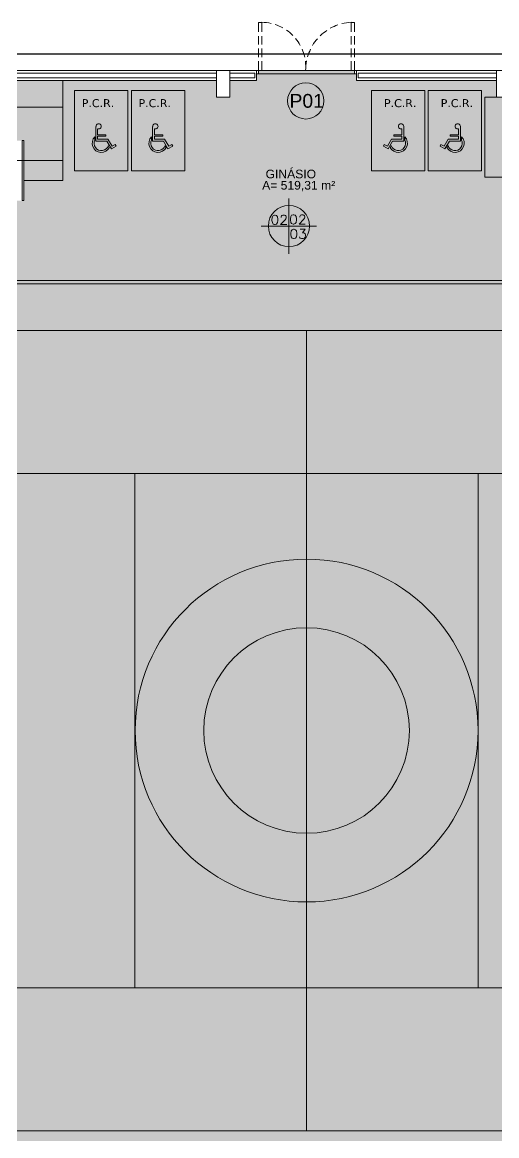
# Model space of a CAD drawing. Extents: x 3377 to 3790, y 1673 to 1846.
# Drawn here: x 3567.37 to 3573.97, y 1740.5 to 1755.99 of the extents above; entities that cross this region are included whole.
import ezdxf

# ---------------------------------------------------------------- set-up
doc = ezdxf.new("R2010")
doc.units = 0
doc.header["$LTSCALE"] = 2
for name, color, linetype, true_color in [('PDF6_04-DETALHE', 7, 'Continuous', 0xd933c0), ('PDF9_04-DETALHE', 7, 'Continuous', 0xd933c0), ('PDF9_I-MARCACAO', 7, 'Continuous', 0x464646), ('PDF9_Piso', 7, 'Continuous', 0xc6e3ff)]:
    doc.layers.add(name, color=color, linetype=linetype, true_color=true_color)
for name, color, linetype in [('PDF9_0', 7, 'Continuous'), ('PDF9_03-ESQUADRIA', 7, 'Continuous'), ('PDF9_13-CORTE', 7, 'Continuous'), ('PDF9_A-PROJEÇÃO', 7, 'Continuous'), ('PDF9_I- QUADRA', 7, 'Continuous'), ('PDF9_I-DETALHES', 7, 'Continuous'), ('PDF9_Text', 7, 'Continuous')]:
    doc.layers.add(name, color=color, linetype=linetype)
doc.styles.add('PDF Arial', font='arial.ttf')
doc.styles.add('PDF Swis721 Lt BT', font='swissl.ttf')
doc.styles.add('PDF Verdana', font='verdana.ttf')

msp = doc.modelspace()

# ---------------------------------------------------------------- linework, layer by layer
msp.add_line((3559.171, 1755.553), (3584.921, 1755.553))
at = {"layer": 'PDF6_04-DETALHE', "color": 1, "lineweight": 0}
for points in [[(3567.939, 1755.181), (3567.939, 1754.068), (3559.542, 1754.068)], [(3559.542, 1754.81), (3567.939, 1754.81)], [(3567.397, 1754.068), (3567.939, 1754.068), (3567.939, 1753.788), (3567.397, 1753.788)]]:
    msp.add_lwpolyline(points, dxfattribs=at)
msp.add_lwpolyline([(3567.37, 1753.511), (3567.397, 1753.511), (3567.397, 1754.345), (3567.37, 1754.345)], close=True, dxfattribs=at)
at = {"layer": 'PDF9_0', "color": 7, "true_color": 0xffffd1, "transparency": 33554559}
for points in [[(3572.023, 1755.273), (3570.632, 1755.273), (3572.023, 1755.181)], [(3570.632, 1755.273), (3572.023, 1755.181), (3570.632, 1755.181)], [(3571.996, 1755.32), (3570.658, 1755.32), (3571.996, 1755.273)], [(3570.658, 1755.32), (3571.996, 1755.273), (3570.658, 1755.273)], [(3570.075, 1755.181), (3567.939, 1755.181), (3570.075, 1754.949)], [(3567.939, 1755.181), (3570.075, 1754.949), (3567.939, 1754.949)], [(3573.973, 1755.181), (3570.261, 1755.181), (3573.973, 1754.949)], [(3570.261, 1755.181), (3573.973, 1754.949), (3570.261, 1754.949)], [(3574.621, 1754.949), (3567.939, 1754.949), (3574.621, 1754.068)], [(3567.939, 1754.949), (3574.621, 1754.068), (3567.939, 1754.068)], [(3574.621, 1754.068), (3567.939, 1754.068), (3574.621, 1753.788)], [(3567.939, 1754.068), (3574.621, 1753.788), (3567.939, 1753.788)], [(3575.154, 1753.788), (3567.397, 1753.788), (3575.154, 1753.511)], [(3567.397, 1753.788), (3575.154, 1753.511), (3567.397, 1753.511)], [(3584.55, 1753.481), (3559.401, 1753.481), (3584.55, 1752.424)], [(3559.401, 1753.481), (3584.55, 1752.424), (3559.401, 1752.424)], [(3584.55, 1753.511), (3559.448, 1753.511), (3584.55, 1753.481)], [(3559.448, 1753.511), (3584.55, 1753.481), (3559.448, 1753.481)], [(3584.55, 1752.424), (3559.448, 1752.424), (3584.55, 1752.397)], [(3559.448, 1752.424), (3584.55, 1752.397), (3559.448, 1752.397)], [(3584.55, 1752.397), (3559.542, 1752.397), (3584.55, 1749.336)], [(3559.542, 1752.397), (3584.55, 1749.336), (3559.542, 1749.336)], [(3584.55, 1749.336), (3559.61, 1749.336), (3584.55, 1748.965)], [(3559.61, 1749.336), (3584.55, 1748.965), (3559.61, 1748.965)], [(3584.55, 1748.965), (3559.542, 1748.965), (3584.55, 1746.829)], [(3559.542, 1748.965), (3584.55, 1746.829), (3559.542, 1746.829)], [(3584.55, 1746.829), (3559.542, 1746.829), (3584.55, 1746.802)], [(3559.542, 1746.829), (3584.55, 1746.802), (3559.542, 1746.802)], [(3584.55, 1746.802), (3559.542, 1746.802), (3584.55, 1745.465)], [(3559.542, 1746.802), (3584.55, 1745.465), (3559.542, 1745.465)], [(3584.55, 1745.465), (3559.542, 1745.465), (3584.55, 1745.438)], [(3559.542, 1745.465), (3584.55, 1745.438), (3559.542, 1745.438)], [(3584.55, 1745.438), (3559.542, 1745.438), (3584.55, 1743.302)], [(3559.542, 1745.438), (3584.55, 1743.302), (3559.542, 1743.302)], [(3584.55, 1743.302), (3559.61, 1743.302), (3584.55, 1742.931)], [(3559.61, 1743.302), (3584.55, 1742.931), (3559.61, 1742.931)], [(3584.55, 1742.931), (3559.542, 1742.931), (3584.55, 1739.87)], [(3559.542, 1742.931), (3584.55, 1739.87), (3559.542, 1739.87)]]:
    msp.add_solid(points, dxfattribs=at)
at = {"layer": 'PDF9_03-ESQUADRIA', "lineweight": 0}
for points in [[(3570.706, 1755.856), (3570.706, 1755.989), (3570.658, 1755.989), (3570.658, 1755.856)], [(3571.949, 1755.856), (3571.949, 1755.989), (3571.996, 1755.989), (3571.996, 1755.856)], [(3570.658, 1755.8), (3570.658, 1755.682)], [(3570.706, 1755.682), (3570.706, 1755.8)], [(3571.949, 1755.682), (3571.949, 1755.8)], [(3571.996, 1755.8), (3571.996, 1755.682)], [(3570.658, 1755.626), (3570.658, 1755.508)], [(3570.706, 1755.508), (3570.706, 1755.626)], [(3571.949, 1755.508), (3571.949, 1755.626)], [(3571.996, 1755.626), (3571.996, 1755.508)], [(3570.658, 1755.452), (3570.658, 1755.32), (3570.706, 1755.32), (3570.706, 1755.452)], [(3571.996, 1755.452), (3571.996, 1755.32), (3571.949, 1755.32), (3571.949, 1755.452)], [(3571.996, 1755.32), (3571.996, 1755.273), (3570.632, 1755.273)], [(3570.658, 1755.32), (3570.658, 1755.273)], [(3571.972, 1755.32), (3570.706, 1755.32)]]:
    msp.add_lwpolyline(points, dxfattribs=at)
for points in [[(3570.632, 1755.273), (3570.658, 1755.273), (3570.658, 1755.32), (3570.632, 1755.32)], [(3571.996, 1755.273), (3572.023, 1755.273), (3572.023, 1755.32), (3571.996, 1755.32)]]:
    msp.add_lwpolyline(points, close=True, dxfattribs=at)
for centre, radius, start, end in [((3570.698, 1755.371), 0.62, 77.1896, 89.104), ((3570.698, 1755.371), 0.62, 61.0835, 71.8219), ((3571.983, 1755.324), 0.668, 92.6818, 104.0108), ((3570.698, 1755.371), 0.62, 44.9791, 55.7147), ((3571.983, 1755.324), 0.667, 123.9586, 133.9352), ((3571.983, 1755.324), 0.668, 109.0024, 118.9753), ((3570.698, 1755.371), 0.62, 28.8714, 39.6117), ((3571.983, 1755.324), 0.668, 138.9238, 148.8909), ((3570.698, 1755.371), 0.62, 12.766, 23.5048), ((3571.983, 1755.324), 0.667, 153.8805, 163.8548), ((3570.698, 1755.371), 0.62, 355.4844, 7.3997), ((3571.983, 1755.324), 0.667, 168.8378, 180.17)]:
    msp.add_arc(centre, radius, start, end, dxfattribs=at)
at = {"layer": 'PDF9_04-DETALHE', "color": 7, "lineweight": 0}
for points in [[(3568.844, 1755.04), (3568.844, 1753.926), (3568.101, 1753.926), (3568.101, 1755.04)], [(3569.633, 1755.04), (3569.633, 1753.926), (3568.891, 1753.926), (3568.891, 1755.04)], [(3572.232, 1755.04), (3572.232, 1753.926), (3572.974, 1753.926), (3572.974, 1755.04)], [(3573.021, 1755.04), (3573.021, 1753.926), (3573.764, 1753.926), (3573.764, 1755.04)], [(3573.811, 1754.949), (3573.811, 1753.835), (3574.55, 1753.835), (3574.55, 1754.949)]]:
    msp.add_lwpolyline(points, close=True, dxfattribs=at)
for points in [[(3568.422, 1754.507), (3568.422, 1754.427), (3568.537, 1754.427), (3568.537, 1754.406), (3568.422, 1754.406), (3568.422, 1754.365), (3568.564, 1754.365), (3568.623, 1754.265), (3568.667, 1754.289), (3568.679, 1754.268), (3568.614, 1754.23), (3568.549, 1754.339), (3568.396, 1754.339), (3568.396, 1754.542)], [(3569.212, 1754.507), (3569.212, 1754.427), (3569.327, 1754.427), (3569.327, 1754.406), (3569.212, 1754.406), (3569.212, 1754.365), (3569.353, 1754.365), (3569.412, 1754.265), (3569.456, 1754.289), (3569.468, 1754.268), (3569.4, 1754.23), (3569.339, 1754.339), (3569.185, 1754.339), (3569.185, 1754.542)], [(3572.656, 1754.507), (3572.656, 1754.427), (3572.541, 1754.427), (3572.541, 1754.406), (3572.656, 1754.406), (3572.656, 1754.365), (3572.512, 1754.365), (3572.453, 1754.265), (3572.409, 1754.289), (3572.397, 1754.268), (3572.464, 1754.23), (3572.526, 1754.339), (3572.68, 1754.339), (3572.68, 1754.542)], [(3573.443, 1754.507), (3573.443, 1754.427), (3573.328, 1754.427), (3573.328, 1754.406), (3573.443, 1754.406), (3573.443, 1754.365), (3573.301, 1754.365), (3573.242, 1754.265), (3573.198, 1754.289), (3573.186, 1754.268), (3573.251, 1754.23), (3573.316, 1754.339), (3573.469, 1754.339), (3573.469, 1754.542)], [(3568.381, 1754.395), (3568.381, 1754.35)], [(3568.57, 1754.274), (3568.584, 1754.244)], [(3569.171, 1754.395), (3569.171, 1754.35)], [(3569.359, 1754.274), (3569.374, 1754.244)], [(3572.506, 1754.274), (3572.491, 1754.244)], [(3572.694, 1754.395), (3572.694, 1754.35)], [(3573.295, 1754.274), (3573.281, 1754.244)], [(3573.484, 1754.395), (3573.484, 1754.35)]]:
    msp.add_lwpolyline(points, dxfattribs=at)
for centre, radius, start, end in [((3568.436, 1754.543), 0.0368, 250.5267, 180), ((3569.225, 1754.543), 0.0368, 250.5267, 180), ((3572.643, 1754.543), 0.0368, 360, 289.4733), ((3573.432, 1754.543), 0.0368, 360, 289.4733), ((3568.474, 1754.308), 0.128, 136.0547, 332.1442), ((3568.474, 1754.308), 0.102, 154.1602, 341.6913), ((3569.263, 1754.308), 0.128, 136.0547, 332.1442), ((3569.263, 1754.308), 0.102, 154.1602, 341.6913), ((3572.604, 1754.308), 0.128, 207.8558, 43.9453), ((3572.604, 1754.308), 0.102, 198.3087, 25.8398), ((3573.394, 1754.308), 0.128, 207.8558, 43.9453), ((3573.394, 1754.308), 0.102, 198.3087, 25.8398)]:
    msp.add_arc(centre, radius, start, end, dxfattribs=at)
at = {"layer": 'PDF9_13-CORTE', "lineweight": 0}
for points in [[(3570.261, 1755.181), (3570.632, 1755.181), (3570.632, 1755.32), (3559.587, 1755.32)], [(3564.949, 1755.284), (3570.075, 1755.284)], [(3570.075, 1755.22), (3564.949, 1755.22)], [(3570.261, 1755.284), (3570.608, 1755.284), (3570.608, 1755.22), (3570.261, 1755.22)], [(3570.632, 1755.181), (3570.632, 1755.32)], [(3583.021, 1755.32), (3583.021, 1753.788), (3583.159, 1753.788), (3583.159, 1755.32), (3583.021, 1755.32), (3572.023, 1755.32), (3572.023, 1755.181), (3573.973, 1755.181)], [(3573.973, 1755.22), (3572.046, 1755.22), (3572.046, 1755.284), (3573.973, 1755.284)], [(3564.949, 1755.181), (3570.075, 1755.181)]]:
    msp.add_lwpolyline(points, dxfattribs=at)
for points in [[(3570.075, 1755.32), (3570.261, 1755.32), (3570.261, 1754.949), (3570.075, 1754.949)], [(3573.973, 1755.32), (3574.159, 1755.32), (3574.159, 1754.949), (3573.973, 1754.949)]]:
    msp.add_lwpolyline(points, close=True, dxfattribs=at)
at = {"layer": 'PDF9_A-PROJEÇÃO', "lineweight": 0}
for points in [[(3567.376, 1755.553), (3567.494, 1755.553)], [(3567.55, 1755.553), (3567.668, 1755.553)], [(3567.724, 1755.553), (3567.842, 1755.553)], [(3567.898, 1755.553), (3568.016, 1755.553)], [(3568.075, 1755.553), (3568.19, 1755.553)], [(3568.248, 1755.553), (3568.363, 1755.553)], [(3568.422, 1755.553), (3568.537, 1755.553)], [(3568.596, 1755.553), (3568.711, 1755.553)], [(3568.77, 1755.553), (3568.885, 1755.553)], [(3568.944, 1755.553), (3569.059, 1755.553)], [(3569.118, 1755.553), (3569.232, 1755.553)], [(3569.291, 1755.553), (3569.406, 1755.553)], [(3569.465, 1755.553), (3569.58, 1755.553)], [(3569.639, 1755.553), (3569.754, 1755.553)], [(3569.813, 1755.553), (3569.928, 1755.553)], [(3569.987, 1755.553), (3570.105, 1755.553)], [(3570.161, 1755.553), (3570.278, 1755.553)], [(3570.334, 1755.553), (3570.452, 1755.553)], [(3570.508, 1755.553), (3570.626, 1755.553)], [(3570.682, 1755.553), (3570.8, 1755.553)], [(3570.856, 1755.553), (3570.974, 1755.553)], [(3571.033, 1755.553), (3571.148, 1755.553)], [(3571.206, 1755.553), (3571.321, 1755.553)], [(3571.38, 1755.553), (3571.495, 1755.553)], [(3571.554, 1755.553), (3571.669, 1755.553)], [(3571.728, 1755.553), (3571.843, 1755.553)], [(3571.902, 1755.553), (3572.017, 1755.553)], [(3572.076, 1755.553), (3572.19, 1755.553)], [(3572.249, 1755.553), (3572.364, 1755.553)], [(3572.423, 1755.553), (3572.538, 1755.553)], [(3572.597, 1755.553), (3572.712, 1755.553)], [(3572.771, 1755.553), (3572.886, 1755.553)], [(3572.945, 1755.553), (3573.063, 1755.553)], [(3573.119, 1755.553), (3573.236, 1755.553)], [(3573.292, 1755.553), (3573.41, 1755.553)], [(3573.466, 1755.553), (3573.584, 1755.553)], [(3573.64, 1755.553), (3573.758, 1755.553)], [(3573.814, 1755.553), (3573.932, 1755.553)]]:
    msp.add_lwpolyline(points, dxfattribs=at)
at = {"layer": 'PDF9_I- QUADRA', "lineweight": 0}
msp.add_lwpolyline([(3583.159, 1752.211), (3583.159, 1752.397), (3559.542, 1752.397), (3559.542, 1752.35), (3583.112, 1752.35), (3583.112, 1752.211)], close=True, dxfattribs=at)
at = {"layer": 'PDF9_I-DETALHES', "lineweight": 0}
for points in [[(3571.083, 1752.771), (3571.083, 1753.54)], [(3570.974, 1753.275), (3570.974, 1753.284), (3570.98, 1753.296), (3570.985, 1753.302), (3570.997, 1753.307), (3571.021, 1753.307), (3571.036, 1753.302), (3571.041, 1753.296), (3571.047, 1753.284), (3571.047, 1753.269), (3571.041, 1753.257), (3571.03, 1753.24), (3570.968, 1753.178), (3571.053, 1753.178)], [(3571.233, 1753.281), (3571.233, 1753.287), (3571.239, 1753.299), (3571.245, 1753.305), (3571.257, 1753.31), (3571.28, 1753.31), (3571.292, 1753.305), (3571.298, 1753.299), (3571.304, 1753.287), (3571.304, 1753.275), (3571.298, 1753.263), (3571.286, 1753.246), (3571.227, 1753.184), (3571.31, 1753.184)], [(3570.697, 1753.154), (3571.466, 1753.154)], [(3571.242, 1753.11), (3571.31, 1753.11), (3571.274, 1753.06), (3571.292, 1753.06), (3571.304, 1753.054), (3571.31, 1753.048), (3571.315, 1753.031), (3571.315, 1753.019), (3571.31, 1753.001), (3571.298, 1752.986), (3571.28, 1752.98), (3571.259, 1752.98), (3571.242, 1752.986), (3571.236, 1752.992), (3571.23, 1753.007)]]:
    msp.add_lwpolyline(points, dxfattribs=at)
for points in [[(3570.882, 1753.307), (3570.865, 1753.302), (3570.853, 1753.284), (3570.844, 1753.252), (3570.844, 1753.234), (3570.853, 1753.204), (3570.865, 1753.184), (3570.882, 1753.178), (3570.894, 1753.178), (3570.912, 1753.184), (3570.924, 1753.204), (3570.93, 1753.234), (3570.93, 1753.252), (3570.924, 1753.284), (3570.912, 1753.302), (3570.894, 1753.307)], [(3571.142, 1753.31), (3571.121, 1753.305), (3571.109, 1753.287), (3571.103, 1753.257), (3571.103, 1753.24), (3571.109, 1753.207), (3571.121, 1753.19), (3571.142, 1753.184), (3571.153, 1753.184), (3571.171, 1753.19), (3571.183, 1753.207), (3571.189, 1753.24), (3571.189, 1753.257), (3571.183, 1753.287), (3571.171, 1753.305), (3571.153, 1753.31)], [(3571.145, 1753.11), (3571.127, 1753.104), (3571.115, 1753.087), (3571.109, 1753.054), (3571.109, 1753.036), (3571.115, 1753.007), (3571.127, 1752.986), (3571.145, 1752.98), (3571.156, 1752.98), (3571.174, 1752.986), (3571.189, 1753.007), (3571.195, 1753.036), (3571.195, 1753.054), (3571.189, 1753.087), (3571.174, 1753.104), (3571.156, 1753.11)]]:
    msp.add_lwpolyline(points, close=True, dxfattribs=at)
for centre, radius in [((3571.317, 1754.897), 0.252), ((3571.084, 1753.156), 0.287)]:
    msp.add_circle(centre, radius, dxfattribs=at)
at = {"layer": 'PDF9_I-MARCACAO', "lineweight": 0}
msp.add_lwpolyline([(3560.191, 1751.702), (3560.191, 1740.565), (3582.464, 1740.565), (3582.464, 1751.702)], close=True, dxfattribs=at)
for points in [[(3571.327, 1751.702), (3571.327, 1740.565)], [(3563.77, 1747.642), (3563.77, 1747.777), (3563.77, 1749.713), (3578.884, 1749.713), (3578.884, 1747.777), (3578.884, 1747.642)], [(3568.941, 1749.713), (3568.941, 1742.554)], [(3573.714, 1749.713), (3573.714, 1742.554)], [(3578.884, 1744.625), (3578.884, 1744.486), (3578.884, 1742.554), (3563.77, 1742.554), (3563.77, 1744.486), (3563.77, 1744.625)]]:
    msp.add_lwpolyline(points, dxfattribs=at)
for radius in [2.385, 1.43]:
    msp.add_circle((3571.329, 1746.135), radius, dxfattribs=at)
at = {"layer": 'PDF9_Piso', "transparency": 33554559}
for points in [[(3567.939, 1755.181), (3564.949, 1755.181), (3567.939, 1754.925)], [(3564.949, 1755.181), (3567.939, 1754.925), (3564.949, 1754.925)], [(3567.939, 1754.925), (3559.542, 1754.925), (3567.939, 1754.81)], [(3559.542, 1754.925), (3567.939, 1754.81), (3559.542, 1754.81)], [(3567.939, 1754.81), (3559.542, 1754.81), (3567.939, 1754.345)], [(3559.542, 1754.81), (3567.939, 1754.345), (3559.542, 1754.345)], [(3567.939, 1754.345), (3567.397, 1754.345), (3567.939, 1754.068)], [(3567.397, 1754.345), (3567.939, 1754.068), (3567.397, 1754.068)], [(3567.939, 1754.068), (3567.397, 1754.068), (3567.939, 1753.788)], [(3567.397, 1754.068), (3567.939, 1753.788), (3567.397, 1753.788)]]:
    msp.add_solid(points, dxfattribs=at)

# ---------------------------------------------------------------- texts
at = {"layer": 'PDF9_Text', "attachment_point": 7}
for s, insert, char_height, style in [('P.C.R.', (3568.201, 1754.808), 0.1114, 'PDF Verdana'), ('P.C.R.', (3568.991, 1754.808), 0.1114, 'PDF Verdana'), ('P01', (3571.092, 1754.799), 0.1918, 'PDF Swis721 Lt BT'), ('P.C.R.', (3572.406, 1754.808), 0.1114, 'PDF Verdana'), ('P.C.R.', (3573.195, 1754.808), 0.1114, 'PDF Verdana'), ('GINÁSIO', (3570.759, 1753.818), 0.1206, 'PDF Arial'), ('A= 519,31 m²', (3570.711, 1753.64), 0.12064, 'PDF Arial')]:
    msp.add_mtext(s, dxfattribs=dict(at, insert=insert, char_height=char_height, style=style))

doc.saveas('drawing.dxf')
